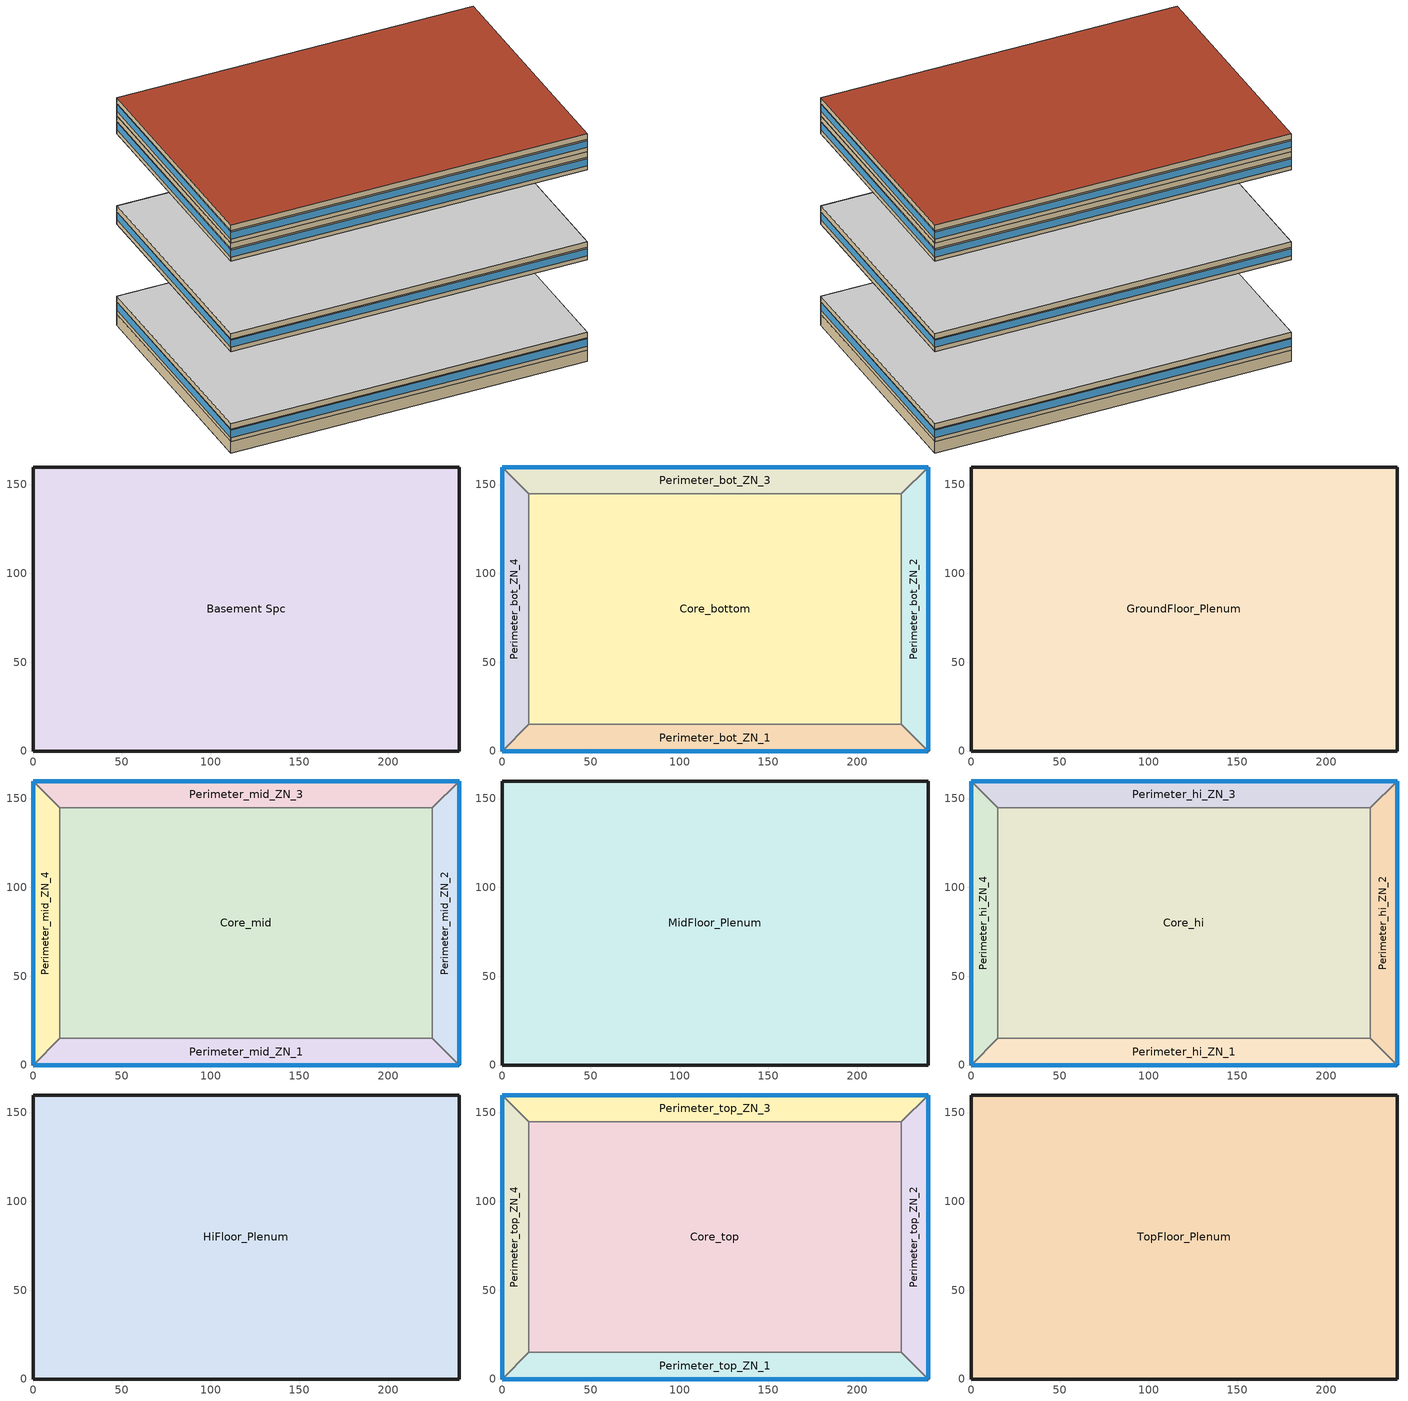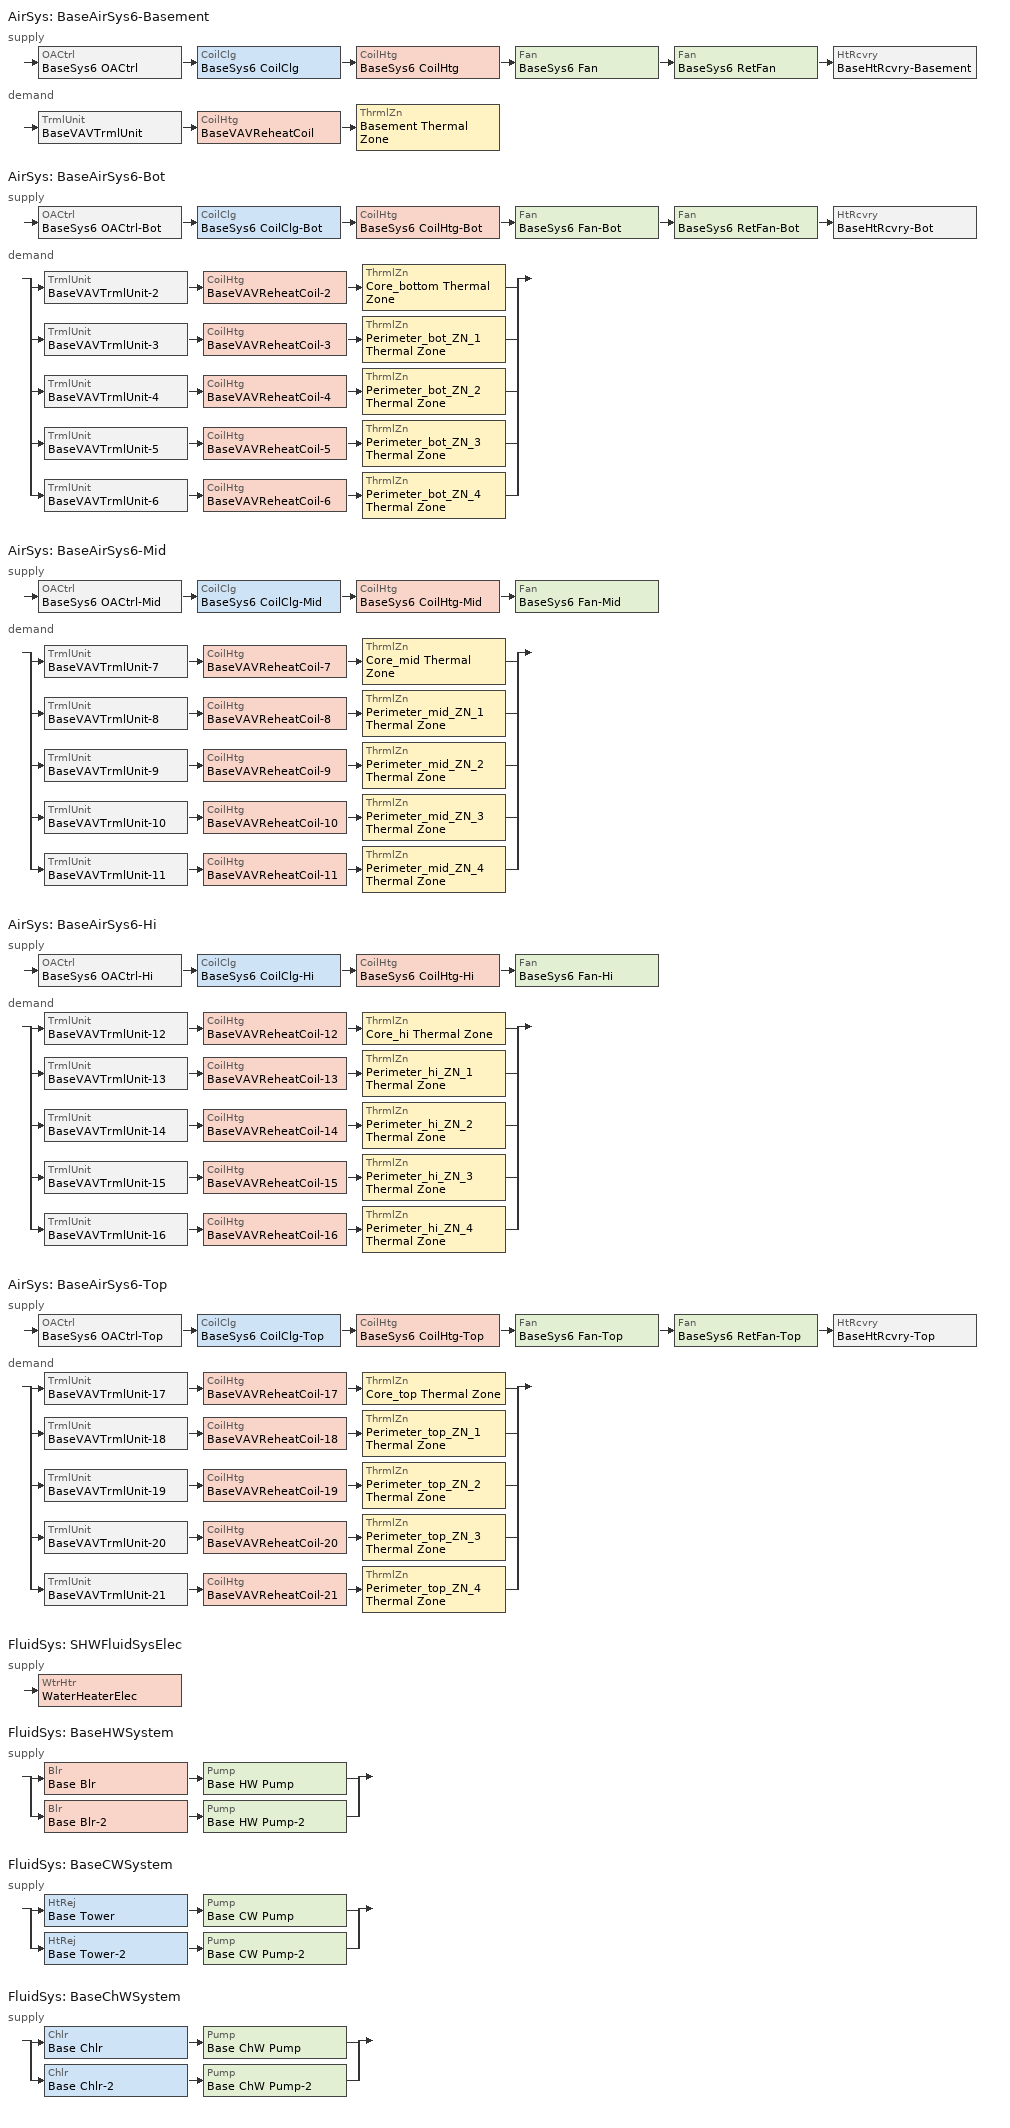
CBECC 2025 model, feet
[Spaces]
Basement Spc
 floor ground (Base_CZ12-SlabOnOrBelowGradeF073): 239.85,159.9 239.85,0 0,0 0,159.9 z-8
 wall ground (Base_CZ12-BelowGradeWallC114): 239.85,0 239.85,159.9 0,159.9 0,0 239.85,0 z-8:0
Core_bottom
 floor to Basement Spc (NACM_Interior Floor): 224.85,144.9 224.85,15 15,15 15,144.9 z0
 wall to Perimeter_bot_ZN_2 (NACM_Interior Wall): 224.85,15 224.85,144.9 z0:9
 wall to Perimeter_bot_ZN_3 (NACM_Interior Wall): 224.85,144.9 15,144.9 z0:9
 wall to Perimeter_bot_ZN_1 (NACM_Interior Wall): 15,15 224.85,15 z0:9
 wall to Perimeter_bot_ZN_4 (NACM_Interior Wall): 15,144.9 15,15 z0:9
Perimeter_bot_ZN_2
 floor to Basement Spc (NACM_Interior Floor): 239.85,159.9 239.85,0 224.85,15 224.85,144.9 z0
 wall outside (Base_CZ12-NonresMetalFrameWallU055): 239.85,0 239.85,159.9 z0:9
 wall to Perimeter_bot_ZN_1 (NACM_Interior Wall): 224.85,15 239.85,0 z0:9
 wall to Perimeter_bot_ZN_3 (NACM_Interior Wall): 239.85,159.9 224.85,144.9 z0:9
 window (Base_AllCZ_FixedWindowU34): 239.85,0.01 239.85,159.89 z3:8.2
Perimeter_bot_ZN_3
 floor to Basement Spc (NACM_Interior Floor): 239.85,159.9 224.85,144.9 15,144.9 0,159.9 z0
 wall outside (Base_CZ12-NonresMetalFrameWallU055): 239.85,159.9 0,159.9 z0:9
 wall to Perimeter_bot_ZN_4 (NACM_Interior Wall): 0,159.9 15,144.9 z0:9
 window (Base_AllCZ_FixedWindowU34): 239.85,159.9 0,159.9 z3:8.2
Perimeter_bot_ZN_1
 floor to Basement Spc (NACM_Interior Floor): 224.85,15 239.85,0 0,0 15,15 z0
 wall outside (Base_CZ12-NonresMetalFrameWallU055): 0,0 239.85,0 z0:9
 wall to Perimeter_bot_ZN_4 (NACM_Interior Wall): 15,15 0,0 z0:9
 window (Base_AllCZ_FixedWindowU34): 0,0 239.85,0 z3:8.2
Perimeter_bot_ZN_4
 floor to Basement Spc (NACM_Interior Floor): 0,159.9 15,144.9 15,15 0,0 z0
 wall outside (Base_CZ12-NonresMetalFrameWallU055): 0,159.9 0,0 z0:9
 window (Base_AllCZ_FixedWindowU34): 0,159.89 0,0.01 z3:8.2
GroundFloor_Plenum
 floor to Core_bottom (NACM_Drop Ceiling): 224.85,144.9 224.85,15 15,15 15,144.9 z9
 floor to Perimeter_bot_ZN_1 (NACM_Drop Ceiling): 224.85,15 239.85,0 0,0 15,15 z9
 floor to Perimeter_bot_ZN_2 (NACM_Drop Ceiling): 239.85,159.9 239.85,0 224.85,15 224.85,144.9 z9
 floor to Perimeter_bot_ZN_3 (NACM_Drop Ceiling): 239.85,159.9 224.85,144.9 15,144.9 0,159.9 z9
 floor to Perimeter_bot_ZN_4 (NACM_Drop Ceiling): 0,159.9 15,144.9 15,15 0,0 z9
 wall outside (Base_CZ12-NonresMetalFrameWallU055): 239.85,0 239.85,159.9 0,159.9 0,0 239.85,0 z9:13
 ceiling inside (Interior Ceiling): 239.85,0 239.85,159.9 0,159.9 0,0 z13
Core_mid
 floor inside (NACM_Interior Floor): 224.85,144.9 224.85,15 15,15 15,144.9 z65
 wall to Perimeter_mid_ZN_2 (NACM_Interior Wall): 224.85,15 224.85,144.9 z65:74
 wall to Perimeter_mid_ZN_3 (NACM_Interior Wall): 224.85,144.9 15,144.9 z65:74
 wall to Perimeter_mid_ZN_1 (NACM_Interior Wall): 15,15 224.85,15 z65:74
 wall to Perimeter_mid_ZN_4 (NACM_Interior Wall): 15,144.9 15,15 z65:74
Perimeter_mid_ZN_2
 floor inside (NACM_Interior Floor): 239.85,159.9 239.85,0 224.85,15 224.85,144.9 z65
 wall outside (Base_CZ12-NonresMetalFrameWallU055): 239.85,0 239.85,159.9 z65:74
 wall to Perimeter_mid_ZN_1 (NACM_Interior Wall): 224.85,15 239.85,0 z65:74
 wall to Perimeter_mid_ZN_3 (NACM_Interior Wall): 239.85,159.9 224.85,144.9 z65:74
 window (Base_AllCZ_FixedWindowU34): 239.85,0.01 239.85,159.89 z68:73
Perimeter_mid_ZN_3
 floor inside (NACM_Interior Floor): 239.85,159.9 224.85,144.9 15,144.9 0,159.9 z65
 wall outside (Base_CZ12-NonresMetalFrameWallU055): 239.85,159.9 0,159.9 z65:74
 wall to Perimeter_mid_ZN_4 (NACM_Interior Wall): 0,159.9 15,144.9 z65:74
 window (Base_AllCZ_FixedWindowU34): 239.85,159.9 0,159.9 z68:73
Perimeter_mid_ZN_1
 floor inside (NACM_Interior Floor): 224.85,15 239.85,0 0,0 15,15 z65
 wall outside (Base_CZ12-NonresMetalFrameWallU055): 0,0 239.85,0 z65:74
 wall to Perimeter_mid_ZN_4 (NACM_Interior Wall): 15,15 0,0 z65:74
 window (Base_AllCZ_FixedWindowU34): 0,0 239.85,0 z68:73
Perimeter_mid_ZN_4
 floor inside (NACM_Interior Floor): 0,159.9 15,144.9 15,15 0,0 z65
 wall outside (Base_CZ12-NonresMetalFrameWallU055): 0,159.9 0,0 z65:74
 window (Base_AllCZ_FixedWindowU34): 0,159.89 0,0.01 z68:73
MidFloor_Plenum
 floor to Core_mid (NACM_Drop Ceiling): 224.85,144.9 224.85,15 15,15 15,144.9 z74
 floor to Perimeter_mid_ZN_1 (NACM_Drop Ceiling): 224.85,15 239.85,0 0,0 15,15 z74
 floor to Perimeter_mid_ZN_2 (NACM_Drop Ceiling): 239.85,159.9 239.85,0 224.85,15 224.85,144.9 z74
 floor to Perimeter_mid_ZN_3 (NACM_Drop Ceiling): 239.85,159.9 224.85,144.9 15,144.9 0,159.9 z74
 floor to Perimeter_mid_ZN_4 (NACM_Drop Ceiling): 0,159.9 15,144.9 15,15 0,0 z74
 wall outside (Base_CZ12-NonresMetalFrameWallU055): 239.85,0 239.85,159.9 0,159.9 0,0 239.85,0 z74:78
 ceiling inside (Interior Ceiling): 239.85,0 239.85,159.9 0,159.9 0,0 z78
Core_hi
 floor inside (NACM_Interior Floor): 224.85,144.9 224.85,15 15,15 15,144.9 z130
 wall to Perimeter_hi_ZN_2 (NACM_Interior Wall): 224.85,15 224.85,144.9 z130:139
 wall to Perimeter_hi_ZN_3 (NACM_Interior Wall): 224.85,144.9 15,144.9 z130:139
 wall to Perimeter_hi_ZN_1 (NACM_Interior Wall): 15,15 224.85,15 z130:139
 wall to Perimeter_hi_ZN_4 (NACM_Interior Wall): 15,144.9 15,15 z130:139
Perimeter_hi_ZN_2
 floor inside (NACM_Interior Floor): 239.85,159.9 239.85,0 224.85,15 224.85,144.9 z130
 wall outside (Base_CZ12-NonresMetalFrameWallU055): 239.85,0 239.85,159.9 z130:139
 wall to Perimeter_hi_ZN_1 (NACM_Interior Wall): 224.85,15 239.85,0 z130:139
 wall to Perimeter_hi_ZN_3 (NACM_Interior Wall): 239.85,159.9 224.85,144.9 z130:139
 window (Base_AllCZ_FixedWindowU34): 239.85,0.01 239.85,159.89 z133:138
Perimeter_hi_ZN_3
 floor inside (NACM_Interior Floor): 239.85,159.9 224.85,144.9 15,144.9 0,159.9 z130
 wall outside (Base_CZ12-NonresMetalFrameWallU055): 239.85,159.9 0,159.9 z130:139
 wall to Perimeter_hi_ZN_4 (NACM_Interior Wall): 0,159.9 15,144.9 z130:139
 window (Base_AllCZ_FixedWindowU34): 239.85,159.9 0,159.9 z133:138
Perimeter_hi_ZN_1
 floor inside (NACM_Interior Floor): 224.85,15 239.85,0 0,0 15,15 z130
 wall outside (Base_CZ12-NonresMetalFrameWallU055): 0,0 239.85,0 z130:139
 wall to Perimeter_hi_ZN_4 (NACM_Interior Wall): 15,15 0,0 z130:139
 window (Base_AllCZ_FixedWindowU34): 0,0 239.85,0 z133:138
Perimeter_hi_ZN_4
 floor inside (NACM_Interior Floor): 0,159.9 15,144.9 15,15 0,0 z130
 wall outside (Base_CZ12-NonresMetalFrameWallU055): 0,159.9 0,0 z130:139
 window (Base_AllCZ_FixedWindowU34): 0,159.89 0,0.01 z133:138
HiFloor_Plenum
 floor to Core_hi (NACM_Drop Ceiling): 224.85,144.9 224.85,15 15,15 15,144.9 z139
 floor to Perimeter_hi_ZN_1 (NACM_Drop Ceiling): 224.85,15 239.85,0 0,0 15,15 z139
 floor to Perimeter_hi_ZN_2 (NACM_Drop Ceiling): 239.85,159.9 239.85,0 224.85,15 224.85,144.9 z139
 floor to Perimeter_hi_ZN_3 (NACM_Drop Ceiling): 239.85,159.9 224.85,144.9 15,144.9 0,159.9 z139
 floor to Perimeter_hi_ZN_4 (NACM_Drop Ceiling): 0,159.9 15,144.9 15,15 0,0 z139
 wall outside (Base_CZ12-NonresMetalFrameWallU055): 239.85,0 239.85,159.9 0,159.9 0,0 239.85,0 z139:143
 ceiling inside (Interior Ceiling): 239.85,0 239.85,159.9 0,159.9 0,0 z143
Core_top
 floor inside (NACM_Interior Floor): 224.85,144.9 224.85,15 15,15 15,144.9 z143
 wall to Perimeter_top_ZN_2 (NACM_Interior Wall): 224.85,15 224.85,144.9 z143:152
 wall to Perimeter_top_ZN_3 (NACM_Interior Wall): 224.85,144.9 15,144.9 z143:152
 wall to Perimeter_top_ZN_1 (NACM_Interior Wall): 15,15 224.85,15 z143:152
 wall to Perimeter_top_ZN_4 (NACM_Interior Wall): 15,144.9 15,15 z143:152
Perimeter_top_ZN_2
 floor inside (NACM_Interior Floor): 239.85,159.9 239.85,0 224.85,15 224.85,144.9 z143
 wall outside (Base_CZ12-NonresMetalFrameWallU055): 239.85,0 239.85,159.9 z143:152
 wall to Perimeter_top_ZN_1 (NACM_Interior Wall): 224.85,15 239.85,0 z143:152
 wall to Perimeter_top_ZN_3 (NACM_Interior Wall): 239.85,159.9 224.85,144.9 z143:152
 window (Base_AllCZ_FixedWindowU34): 239.85,0.01 239.85,159.89 z146:151
Perimeter_top_ZN_3
 floor inside (NACM_Interior Floor): 239.85,159.9 224.85,144.9 15,144.9 0,159.9 z143
 wall outside (Base_CZ12-NonresMetalFrameWallU055): 239.85,159.9 0,159.9 z143:152
 wall to Perimeter_top_ZN_4 (NACM_Interior Wall): 0,159.9 15,144.9 z143:152
 window (Base_AllCZ_FixedWindowU34): 239.85,159.9 0,159.9 z146:151
Perimeter_top_ZN_1
 floor inside (NACM_Interior Floor): 224.85,15 239.85,0 0,0 15,15 z143
 wall outside (Base_CZ12-NonresMetalFrameWallU055): 0,0 239.85,0 z143:152
 wall to Perimeter_top_ZN_4 (NACM_Interior Wall): 15,15 0,0 z143:152
 window (Base_AllCZ_FixedWindowU34): 0,0 239.85,0 z146:151
Perimeter_top_ZN_4
 floor inside (NACM_Interior Floor): 0,159.9 15,144.9 15,15 0,0 z143
 wall outside (Base_CZ12-NonresMetalFrameWallU055): 0,159.9 0,0 z143:152
 window (Base_AllCZ_FixedWindowU34): 0,159.89 0,0.01 z146:151
TopFloor_Plenum
 floor to Core_top (NACM_Drop Ceiling): 224.85,144.9 224.85,15 15,15 15,144.9 z152
 floor to Perimeter_top_ZN_1 (NACM_Drop Ceiling): 224.85,15 239.85,0 0,0 15,15 z152
 floor to Perimeter_top_ZN_2 (NACM_Drop Ceiling): 239.85,159.9 239.85,0 224.85,15 224.85,144.9 z152
 floor to Perimeter_top_ZN_3 (NACM_Drop Ceiling): 239.85,159.9 224.85,144.9 15,144.9 0,159.9 z152
 floor to Perimeter_top_ZN_4 (NACM_Drop Ceiling): 0,159.9 15,144.9 15,15 0,0 z152
 wall outside (Base_CZ12-NonresMetalFrameWallU055): 239.85,0 239.85,159.9 0,159.9 0,0 239.85,0 z152:156
 roof outside (Base_CZ12-FlatNonresWoodFramingAndOtherRoofU034): 239.85,0 239.85,159.9 0,159.9 0,0 z156
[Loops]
AirSys 'BaseAirSys6-Basement'
 supply: OACtrl 'BaseSys6 OACtrl' > CoilClg 'BaseSys6 CoilClg' > CoilHtg 'BaseSys6 CoilHtg' > Fan 'BaseSys6 Fan' > Fan 'BaseSys6 RetFan' > HtRcvry 'BaseHtRcvry-Basement'
 demand: TrmlUnit 'BaseVAVTrmlUnit' > CoilHtg 'BaseVAVReheatCoil' > ThrmlZn 'Basement Thermal Zone'
AirSys 'BaseAirSys6-Bot'
 supply: OACtrl 'BaseSys6 OACtrl-Bot' > CoilClg 'BaseSys6 CoilClg-Bot' > CoilHtg 'BaseSys6 CoilHtg-Bot' > Fan 'BaseSys6 Fan-Bot' > Fan 'BaseSys6 RetFan-Bot' > HtRcvry 'BaseHtRcvry-Bot'
 demand: split
  | TrmlUnit 'BaseVAVTrmlUnit-2' > CoilHtg 'BaseVAVReheatCoil-2' > ThrmlZn 'Core_bottom Thermal Zone'
  | TrmlUnit 'BaseVAVTrmlUnit-3' > CoilHtg 'BaseVAVReheatCoil-3' > ThrmlZn 'Perimeter_bot_ZN_1 Thermal Zone'
  | TrmlUnit 'BaseVAVTrmlUnit-4' > CoilHtg 'BaseVAVReheatCoil-4' > ThrmlZn 'Perimeter_bot_ZN_2 Thermal Zone'
  | TrmlUnit 'BaseVAVTrmlUnit-5' > CoilHtg 'BaseVAVReheatCoil-5' > ThrmlZn 'Perimeter_bot_ZN_3 Thermal Zone'
  | TrmlUnit 'BaseVAVTrmlUnit-6' > CoilHtg 'BaseVAVReheatCoil-6' > ThrmlZn 'Perimeter_bot_ZN_4 Thermal Zone'
AirSys 'BaseAirSys6-Mid'
 supply: OACtrl 'BaseSys6 OACtrl-Mid' > CoilClg 'BaseSys6 CoilClg-Mid' > CoilHtg 'BaseSys6 CoilHtg-Mid' > Fan 'BaseSys6 Fan-Mid'
 demand: split
  | TrmlUnit 'BaseVAVTrmlUnit-7' > CoilHtg 'BaseVAVReheatCoil-7' > ThrmlZn 'Core_mid Thermal Zone'
  | TrmlUnit 'BaseVAVTrmlUnit-8' > CoilHtg 'BaseVAVReheatCoil-8' > ThrmlZn 'Perimeter_mid_ZN_1 Thermal Zone'
  | TrmlUnit 'BaseVAVTrmlUnit-9' > CoilHtg 'BaseVAVReheatCoil-9' > ThrmlZn 'Perimeter_mid_ZN_2 Thermal Zone'
  | TrmlUnit 'BaseVAVTrmlUnit-10' > CoilHtg 'BaseVAVReheatCoil-10' > ThrmlZn 'Perimeter_mid_ZN_3 Thermal Zone'
  | TrmlUnit 'BaseVAVTrmlUnit-11' > CoilHtg 'BaseVAVReheatCoil-11' > ThrmlZn 'Perimeter_mid_ZN_4 Thermal Zone'
AirSys 'BaseAirSys6-Hi'
 supply: OACtrl 'BaseSys6 OACtrl-Hi' > CoilClg 'BaseSys6 CoilClg-Hi' > CoilHtg 'BaseSys6 CoilHtg-Hi' > Fan 'BaseSys6 Fan-Hi'
 demand: split
  | TrmlUnit 'BaseVAVTrmlUnit-12' > CoilHtg 'BaseVAVReheatCoil-12' > ThrmlZn 'Core_hi Thermal Zone'
  | TrmlUnit 'BaseVAVTrmlUnit-13' > CoilHtg 'BaseVAVReheatCoil-13' > ThrmlZn 'Perimeter_hi_ZN_1 Thermal Zone'
  | TrmlUnit 'BaseVAVTrmlUnit-14' > CoilHtg 'BaseVAVReheatCoil-14' > ThrmlZn 'Perimeter_hi_ZN_2 Thermal Zone'
  | TrmlUnit 'BaseVAVTrmlUnit-15' > CoilHtg 'BaseVAVReheatCoil-15' > ThrmlZn 'Perimeter_hi_ZN_3 Thermal Zone'
  | TrmlUnit 'BaseVAVTrmlUnit-16' > CoilHtg 'BaseVAVReheatCoil-16' > ThrmlZn 'Perimeter_hi_ZN_4 Thermal Zone'
AirSys 'BaseAirSys6-Top'
 supply: OACtrl 'BaseSys6 OACtrl-Top' > CoilClg 'BaseSys6 CoilClg-Top' > CoilHtg 'BaseSys6 CoilHtg-Top' > Fan 'BaseSys6 Fan-Top' > Fan 'BaseSys6 RetFan-Top' > HtRcvry 'BaseHtRcvry-Top'
 demand: split
  | TrmlUnit 'BaseVAVTrmlUnit-17' > CoilHtg 'BaseVAVReheatCoil-17' > ThrmlZn 'Core_top Thermal Zone'
  | TrmlUnit 'BaseVAVTrmlUnit-18' > CoilHtg 'BaseVAVReheatCoil-18' > ThrmlZn 'Perimeter_top_ZN_1 Thermal Zone'
  | TrmlUnit 'BaseVAVTrmlUnit-19' > CoilHtg 'BaseVAVReheatCoil-19' > ThrmlZn 'Perimeter_top_ZN_2 Thermal Zone'
  | TrmlUnit 'BaseVAVTrmlUnit-20' > CoilHtg 'BaseVAVReheatCoil-20' > ThrmlZn 'Perimeter_top_ZN_3 Thermal Zone'
  | TrmlUnit 'BaseVAVTrmlUnit-21' > CoilHtg 'BaseVAVReheatCoil-21' > ThrmlZn 'Perimeter_top_ZN_4 Thermal Zone'
FluidSys 'SHWFluidSysElec'
 supply: WtrHtr 'WaterHeaterElec'
FluidSys 'BaseHWSystem'
 supply: split
  | Blr 'Base Blr' > Pump 'Base HW Pump'
  | Blr 'Base Blr-2' > Pump 'Base HW Pump-2'
FluidSys 'BaseCWSystem'
 supply: split
  | HtRej 'Base Tower' > Pump 'Base CW Pump'
  | HtRej 'Base Tower-2' > Pump 'Base CW Pump-2'
FluidSys 'BaseChWSystem'
 supply: split
  | Chlr 'Base Chlr' > Pump 'Base ChW Pump'
  | Chlr 'Base Chlr-2' > Pump 'Base ChW Pump-2'
[Proj]
040012-OffLrg-CECStd22: ZipCode=95814; AnalysisType=Title24Compliance; AirBarrier=Air barrier - not verified
[Bldg]
Large Office: TotStoryCnt=13; AboveGrdStoryCnt=12
[ConsAssm]
Base_CZ12-SlabOnOrBelowGradeF073: CompatibleSurfType=UndergroundFloor; SlabType=UnheatedSlabOnGrade; MatRef[1]=Concrete - 140 lb/ft3 - 6 in.
Base_CZ12-BelowGradeWallC114: CompatibleSurfType=UndergroundWall; MatRef[1]=Concrete - Solid Grout - 115 lb/ft3 - 8 in.
Base_CZ12-NonresMetalFrameWallU055: CompatibleSurfType=ExteriorWall; MatRef[1]=Stucco - 7/8 in.; MatRef[2]=Compliance Insulation R14.60; MatRef[3]=Compliance Insulation R1.41; MatRef[4]=Compliance Insulation R0.02; MatRef[5]=Compliance Insulation R0.02; MatRef[6]=Air - Metal Wall Framing - 16 or 24 in. OC; MatRef[7]=Gypsum Board - 1/2 in.
NACM_Interior Wall: CompatibleSurfType=InteriorWall; MatRef[1]=Gypsum Board - 5/8 in.; MatRef[2]=Air - Metal Wall Framing - 16 or 24 in. OC; MatRef[3]=Gypsum Board - 5/8 in.
Base_CZ12-FlatNonresWoodFramingAndOtherRoofU034: CompatibleSurfType=Roof; MatRef[1]=Metal Standing Seam - 1/16 in.; MatRef[2]=Compliance Insulation R28.63; CRRCInitialRefl=0.63; CRRCAgedRefl=0.63; CRRCInitialEmit=0.75; CRRCAgedEmit=0.75; CRRCProdID=XXXX-XXXX
NACM_Interior Floor: CompatibleSurfType=InteriorFloor; MatRef[1]=Metal Deck - 1/16 in.; MatRef[2]=Concrete - 140 lb/ft3 - 4 in.; MatRef[3]=Carpet - 3/4 in.
NACM_Drop Ceiling: CompatibleSurfType=InteriorFloor; MatRef[1]=Acoustic Tile - 3/4 in.
Interior Ceiling: CompatibleSurfType=Ceiling; MatRef[1]=Acoustic Tile - 3/4 in.
[Mat]
Name | CodeCat | CodeItem
Concrete - 140 lb/ft3 - 6 in. | Concrete | Concrete - 140 lb/ft3 - 6 in.
Concrete - Solid Grout - 115 lb/ft3 - 8 in. | Masonry Units Solid | Concrete - Solid Grout - 115 lb/ft3 - 8 in.
Stucco - 7/8 in. | Plastering Materials | Stucco - 7/8 in.
Air - Metal Wall Framing - 16 or 24 in. OC | Air | Air - Metal Wall Framing - 16 or 24 in. OC
Gypsum Board - 1/2 in. | Bldg Board and Siding | Gypsum Board - 1/2 in.
Gypsum Board - 5/8 in. | Bldg Board and Siding | Gypsum Board - 5/8 in.
Metal Standing Seam - 1/16 in. | Roofing | Metal Standing Seam - 1/16 in.
Compliance Insulation R28.63 | Insulation Board | Compliance Insulation R28.63
Metal Deck - 1/16 in. | Bldg Board and Siding | Metal Deck - 1/16 in.
Concrete - 140 lb/ft3 - 4 in. | Concrete | Concrete - 140 lb/ft3 - 4 in.
Carpet - 3/4 in. | Finish Materials | Carpet - 3/4 in.
Acoustic Tile - 3/4 in. | Finish Materials | Acoustic Tile - 3/4 in.
Compliance Insulation R14.60 | Insulation Board | Compliance Insulation R14.60
Compliance Insulation R1.41 | Insulation Board | Compliance Insulation R1.41
Compliance Insulation R0.02 | Insulation Board | Compliance Insulation R0.02
[FenCons]
Base_AllCZ_FixedWindowU34: FenType=VerticalFenestration; FenProdType=FixedWindow; AssmContext=Manufactured; CertificationMthd=NFRCRated; SHGC=0.22; UFactor=0.34; VT=0.42
[Story]
Name | Mult
Basement; GroundFloor; TopFloor
MidFloor; HiFloor | 5
[Spc]
Name | Story | ThrmlZnRef | Vol | SpcFuncDefaultsRef | SHWFluidSegRef | CondgType | SecSide100PctControlled
Basement Spc | Basement | Basement Thermal Zone | 306899 | Office Mod Defaults | SHWSupplyElec
Core_bottom | GroundFloor | Core_bottom Thermal Zone | 245391 | Office Mod Defaults | SHWSupplyElec
GroundFloor_Plenum | GroundFloor | GroundFloor_Plenum Thermal Zone | 153412 |  |  | Plenum
Perimeter_bot_ZN_1 | GroundFloor | Perimeter_bot_ZN_1 Thermal Zone | 30371.4 | Office Mod Defaults | SHWSupplyElec |  | 1
Perimeter_bot_ZN_2 | GroundFloor | Perimeter_bot_ZN_2 Thermal Zone | 19572.1 | Office Mod Defaults | SHWSupplyElec |  | 1
Perimeter_bot_ZN_3 | GroundFloor | Perimeter_bot_ZN_3 Thermal Zone | 30370.8 | Office Mod Defaults | SHWSupplyElec |  | 1
Perimeter_bot_ZN_4 | GroundFloor | Perimeter_bot_ZN_4 Thermal Zone | 19572.1 | Office Mod Defaults | SHWSupplyElec |  | 1
Core_mid | MidFloor | Core_mid Thermal Zone | 245391 | Office Mod Defaults | SHWSupplyElec
MidFloor_Plenum | MidFloor | MidFloor_Plenum Thermal Zone | 153412 |  |  | Plenum
Perimeter_mid_ZN_1 | MidFloor | Perimeter_mid_ZN_1 Thermal Zone | 30371.4 | Office Mod Defaults | SHWSupplyElec |  | 1
Perimeter_mid_ZN_2 | MidFloor | Perimeter_mid_ZN_2 Thermal Zone | 19572.1 | Office Mod Defaults | SHWSupplyElec |  | 1
Perimeter_mid_ZN_3 | MidFloor | Perimeter_mid_ZN_3 Thermal Zone | 30370.8 | Office Mod Defaults | SHWSupplyElec |  | 1
Perimeter_mid_ZN_4 | MidFloor | Perimeter_mid_ZN_4 Thermal Zone | 19572.1 | Office Mod Defaults | SHWSupplyElec |  | 1
Core_hi | HiFloor | Core_hi Thermal Zone | 245391 | Office Mod Defaults | SHWSupplyElec
HiFloor_Plenum | HiFloor | HiFloor_Plenum Thermal Zone | 153412 |  |  | Plenum
Perimeter_hi_ZN_1 | HiFloor | Perimeter_hi_ZN_1 Thermal Zone | 30371.4 | Office Mod Defaults | SHWSupplyElec |  | 1
Perimeter_hi_ZN_2 | HiFloor | Perimeter_hi_ZN_2 Thermal Zone | 19572.1 | Office Mod Defaults | SHWSupplyElec |  | 1
Perimeter_hi_ZN_3 | HiFloor | Perimeter_hi_ZN_3 Thermal Zone | 30370.8 | Office Mod Defaults | SHWSupplyElec |  | 1
Perimeter_hi_ZN_4 | HiFloor | Perimeter_hi_ZN_4 Thermal Zone | 19572.1 | Office Mod Defaults | SHWSupplyElec |  | 1
Core_top | TopFloor | Core_top Thermal Zone | 245391 | Office Mod Defaults | SHWSupplyElec
Perimeter_top_ZN_1 | TopFloor | Perimeter_top_ZN_1 Thermal Zone | 30371.4 | Office Mod Defaults | SHWSupplyElec |  | 1
Perimeter_top_ZN_2 | TopFloor | Perimeter_top_ZN_2 Thermal Zone | 19572.1 | Office Mod Defaults | SHWSupplyElec |  | 1
Perimeter_top_ZN_3 | TopFloor | Perimeter_top_ZN_3 Thermal Zone | 30370.8 | Office Mod Defaults | SHWSupplyElec |  | 1
Perimeter_top_ZN_4 | TopFloor | Perimeter_top_ZN_4 Thermal Zone | 19572.1 | Office Mod Defaults | SHWSupplyElec |  | 1
TopFloor_Plenum | TopFloor | TopFloor_Plenum Thermal Zone | 153412 |  |  | Plenum
[ThrmlZn]
Name | Type | PriAirCondgSysRef[1]
Basement Thermal Zone | Conditioned | BaseAirSys6-Basement
Core_bottom Thermal Zone; Perimeter_bot_ZN_1 Thermal Zone; Perimeter_bot_ZN_2 Thermal Zone; Perimeter_bot_ZN_3 Thermal Zone; Perimeter_bot_ZN_4 Thermal Zone | Conditioned | BaseAirSys6-Bot
GroundFloor_Plenum Thermal Zone; MidFloor_Plenum Thermal Zone; HiFloor_Plenum Thermal Zone; TopFloor_Plenum Thermal Zone | Plenum
Core_mid Thermal Zone; Perimeter_mid_ZN_1 Thermal Zone; Perimeter_mid_ZN_2 Thermal Zone; Perimeter_mid_ZN_3 Thermal Zone; Perimeter_mid_ZN_4 Thermal Zone | Conditioned | BaseAirSys6-Mid
Core_hi Thermal Zone; Perimeter_hi_ZN_1 Thermal Zone; Perimeter_hi_ZN_2 Thermal Zone; Perimeter_hi_ZN_3 Thermal Zone; Perimeter_hi_ZN_4 Thermal Zone | Conditioned | BaseAirSys6-Hi
Core_top Thermal Zone; Perimeter_top_ZN_1 Thermal Zone; Perimeter_top_ZN_2 Thermal Zone; Perimeter_top_ZN_3 Thermal Zone; Perimeter_top_ZN_4 Thermal Zone | Conditioned | BaseAirSys6-Top
[AirSys] CtrlSysType=DDCToZone; ReheatCtrlMthd=DualMaximum; OptStart=1
Name | Type | ClgCtrl | Cnt | ClRstSupHi | ClRstSupLow
BaseAirSys6-Basement | VAV | WarmestReset
BaseAirSys6-Bot | PVAV | WarmestResetFlowFirst
BaseAirSys6-Mid; BaseAirSys6-Hi | VAV | WarmestResetFlowFirst | 5 | 60 | 55
BaseAirSys6-Top | VAV | WarmestResetFlowFirst |  | 60 | 55
[AirSeg]
Name | Sys | Type
BaseSys6 SupAirSeg | BaseAirSys6-Basement | Supply
BaseSys6 RetAirSeg | BaseAirSys6-Basement
BaseSys6 SupAirSeg-Bot | BaseAirSys6-Bot | Supply
BaseSys6 RetAirSeg-Bot | BaseAirSys6-Bot
BaseSys6 SupAirSeg-Mid | BaseAirSys6-Mid | Supply
BaseSys6 RetAirSeg-Mid | BaseAirSys6-Mid | Return
BaseSys6 SupAirSeg-Hi | BaseAirSys6-Hi | Supply
BaseSys6 RetAirSeg-Hi | BaseAirSys6-Hi
BaseSys6 SupAirSeg-Top | BaseAirSys6-Top | Supply
BaseSys6 RetAirSeg-Top | BaseAirSys6-Top
[CoilClg] Type=ChilledWater; FluidSegInRef=BaseChWPrimSupSeg; FluidSegOutRef=BaseChWPrimRetSeg
Name | Sys
BaseSys6 CoilClg | BaseAirSys6-Basement
BaseSys6 CoilClg-Bot | BaseAirSys6-Bot
BaseSys6 CoilClg-Mid | BaseAirSys6-Mid
BaseSys6 CoilClg-Hi | BaseAirSys6-Hi
BaseSys6 CoilClg-Top | BaseAirSys6-Top
[CoilHtg] Type=HotWater; FluidSegInRef=BaseHWPrimSupSeg; FluidSegOutRef=BaseHWPrimRetSeg
Name | Sys
BaseSys6 CoilHtg; BaseVAVReheatCoil | BaseAirSys6-Basement
BaseSys6 CoilHtg-Bot; BaseVAVReheatCoil-2; BaseVAVReheatCoil-3; BaseVAVReheatCoil-4; BaseVAVReheatCoil-5; BaseVAVReheatCoil-6 | BaseAirSys6-Bot
BaseSys6 CoilHtg-Mid; BaseVAVReheatCoil-7; BaseVAVReheatCoil-8; BaseVAVReheatCoil-9; BaseVAVReheatCoil-10; BaseVAVReheatCoil-11 | BaseAirSys6-Mid
BaseSys6 CoilHtg-Hi; BaseVAVReheatCoil-12; BaseVAVReheatCoil-13; BaseVAVReheatCoil-14; BaseVAVReheatCoil-15; BaseVAVReheatCoil-16 | BaseAirSys6-Hi
BaseSys6 CoilHtg-Top; BaseVAVReheatCoil-17; BaseVAVReheatCoil-18; BaseVAVReheatCoil-19; BaseVAVReheatCoil-20; BaseVAVReheatCoil-21 | BaseAirSys6-Top
[Fan]
Name | Sys | CtrlMthd | PwrIdx
BaseSys6 Fan | BaseAirSys6-Basement | VariableSpeedDrive | 0.5413
BaseSys6 RetFan | BaseAirSys6-Basement |  | 0.5413
BaseSys6 Fan-Bot | BaseAirSys6-Bot | VariableSpeedDrive | 0.5385
BaseSys6 RetFan-Bot | BaseAirSys6-Bot |  | 0.5385
BaseSys6 Fan-Mid | BaseAirSys6-Mid | VariableSpeedDrive
BaseSys6 Fan-Hi | BaseAirSys6-Hi | VariableSpeedDrive
BaseSys6 Fan-Top | BaseAirSys6-Top | VariableSpeedDrive | 0.5367
BaseSys6 RetFan-Top | BaseAirSys6-Top |  | 0.5367
[TrmlUnit] Type=VAVReheatBox
Name | Sys | ZnServedRef | PriAirSegRef
BaseVAVTrmlUnit | BaseAirSys6-Basement | Basement Thermal Zone | BaseSys6 SupAirSeg
BaseVAVTrmlUnit-2 | BaseAirSys6-Bot | Core_bottom Thermal Zone | BaseSys6 SupAirSeg-Bot
BaseVAVTrmlUnit-3 | BaseAirSys6-Bot | Perimeter_bot_ZN_1 Thermal Zone | BaseSys6 SupAirSeg-Bot
BaseVAVTrmlUnit-4 | BaseAirSys6-Bot | Perimeter_bot_ZN_2 Thermal Zone | BaseSys6 SupAirSeg-Bot
BaseVAVTrmlUnit-5 | BaseAirSys6-Bot | Perimeter_bot_ZN_3 Thermal Zone | BaseSys6 SupAirSeg-Bot
BaseVAVTrmlUnit-6 | BaseAirSys6-Bot | Perimeter_bot_ZN_4 Thermal Zone | BaseSys6 SupAirSeg-Bot
BaseVAVTrmlUnit-7 | BaseAirSys6-Mid | Core_mid Thermal Zone | BaseSys6 SupAirSeg-Mid
BaseVAVTrmlUnit-8 | BaseAirSys6-Mid | Perimeter_mid_ZN_1 Thermal Zone | BaseSys6 SupAirSeg-Mid
BaseVAVTrmlUnit-9 | BaseAirSys6-Mid | Perimeter_mid_ZN_2 Thermal Zone | BaseSys6 SupAirSeg-Mid
BaseVAVTrmlUnit-10 | BaseAirSys6-Mid | Perimeter_mid_ZN_3 Thermal Zone | BaseSys6 SupAirSeg-Mid
BaseVAVTrmlUnit-11 | BaseAirSys6-Mid | Perimeter_mid_ZN_4 Thermal Zone | BaseSys6 SupAirSeg-Mid
BaseVAVTrmlUnit-12 | BaseAirSys6-Hi | Core_hi Thermal Zone | BaseSys6 SupAirSeg-Hi
BaseVAVTrmlUnit-13 | BaseAirSys6-Hi | Perimeter_hi_ZN_1 Thermal Zone | BaseSys6 SupAirSeg-Hi
BaseVAVTrmlUnit-14 | BaseAirSys6-Hi | Perimeter_hi_ZN_2 Thermal Zone | BaseSys6 SupAirSeg-Hi
BaseVAVTrmlUnit-15 | BaseAirSys6-Hi | Perimeter_hi_ZN_3 Thermal Zone | BaseSys6 SupAirSeg-Hi
BaseVAVTrmlUnit-16 | BaseAirSys6-Hi | Perimeter_hi_ZN_4 Thermal Zone | BaseSys6 SupAirSeg-Hi
BaseVAVTrmlUnit-17 | BaseAirSys6-Top | Core_top Thermal Zone | BaseSys6 SupAirSeg-Top
BaseVAVTrmlUnit-18 | BaseAirSys6-Top | Perimeter_top_ZN_1 Thermal Zone | BaseSys6 SupAirSeg-Top
BaseVAVTrmlUnit-19 | BaseAirSys6-Top | Perimeter_top_ZN_2 Thermal Zone | BaseSys6 SupAirSeg-Top
BaseVAVTrmlUnit-20 | BaseAirSys6-Top | Perimeter_top_ZN_3 Thermal Zone | BaseSys6 SupAirSeg-Top
BaseVAVTrmlUnit-21 | BaseAirSys6-Top | Perimeter_top_ZN_4 Thermal Zone | BaseSys6 SupAirSeg-Top
[OACtrl] EconoCtrlMthd=FixedDryBulb; EconoIntegration=Integrated; EconoHiTempLockout=75
Name | Sys | AirSegSupRef | AirSegRetRef
BaseSys6 OACtrl | BaseAirSys6-Basement | BaseSys6 SupAirSeg | BaseSys6 RetAirSeg
BaseSys6 OACtrl-Bot | BaseAirSys6-Bot | BaseSys6 SupAirSeg-Bot | BaseSys6 RetAirSeg-Bot
BaseSys6 OACtrl-Mid | BaseAirSys6-Mid | BaseSys6 SupAirSeg-Mid | BaseSys6 RetAirSeg-Mid
BaseSys6 OACtrl-Hi | BaseAirSys6-Hi | BaseSys6 SupAirSeg-Hi | BaseSys6 RetAirSeg-Hi
BaseSys6 OACtrl-Top | BaseAirSys6-Top | BaseSys6 SupAirSeg-Top | BaseSys6 RetAirSeg-Top
[HtRcvry]
Name | Sys
BaseHtRcvry-Basement | BaseAirSys6-Basement
BaseHtRcvry-Bot | BaseAirSys6-Bot
BaseHtRcvry-Top | BaseAirSys6-Top
[FluidSys]
SHWFluidSysElec: Type=ServiceHotWater
BaseHWSystem: Type=HotWater; DsgnSupWtrTemp=160; DsgnSupWtrDelT=40; CtrlType=DDC; FixedSupTemp=160
BaseCWSystem: Type=CondenserWater; CtrlType=DDC; FixedSupTemp=70
BaseChWSystem: Type=ChilledWater; CtrlType=DDC; TempCtrl=OutsideAirReset; RstSupHi=54; RstSupLow=44; RstOutdrHi=60; RstOutdrLow=80
[FluidSeg]
Name | Sys | Type | Src
SHWSupplyElec | SHWFluidSysElec | PrimarySupply
SHWMakeupElec | SHWFluidSysElec | MakeupFluid | MunicipalWater
BaseHWPrimSupSeg | BaseHWSystem | PrimarySupply
BaseHWPrimRetSeg | BaseHWSystem | PrimaryReturn
BaseCWPrimSupSeg | BaseCWSystem | PrimarySupply
BaseCWPrimRetSeg | BaseCWSystem | PrimaryReturn
BaseChWPrimSupSeg | BaseChWSystem | PrimarySupply
BaseChWPrimRetSeg | BaseChWSystem | PrimaryReturn
[WtrHtr]
WaterHeaterElec: Sys=SHWFluidSysElec; FluidSegOutRef=SHWSupplyElec; FluidSegMakeupRef=SHWMakeupElec; FuelSrc=Electricity
[Blr] Sys=BaseHWSystem; Type=HotWater; FuelSrc=Gas; DraftType=Condensing; FluidSegInRef=BaseHWPrimRetSeg; FluidSegOutRef=BaseHWPrimSupSeg; EntTempDsgn=120; LvgTempDsgn=160; CapRtd=3.09889e+06; ThrmlEff=0.835
Base Blr; Base Blr-2
[Pump]
Name | Sys | SpdCtrl | OperCtrl
Base HW Pump | BaseHWSystem | VariableSpeed
Base HW Pump-2 | BaseHWSystem | VariableSpeed | OnDemand
Base CW Pump; Base CW Pump-2 | BaseCWSystem | ConstantSpeed | OnDemand
Base ChW Pump; Base ChW Pump-2 | BaseChWSystem | VariableSpeed | OnDemand
[HtRej] Sys=BaseCWSystem; Type=OpenTower; ModCtrl=VariableSpeedDrive; FluidSegInRef=BaseCWPrimRetSeg; FluidSegOutRef=BaseCWPrimSupSeg; CapRtd=6.09172e+06
Base Tower; Base Tower-2
[Chlr] Sys=BaseChWSystem; Type=Centrifugal; FuelSrc=Electric; CndsrType=Fluid; CndsrFluidSegInRef=BaseCWPrimSupSeg; CndsrFluidSegOutRef=BaseCWPrimRetSeg; EvapFluidSegInRef=BaseChWPrimRetSeg; EvapFluidSegOutRef=BaseChWPrimSupSeg; CapRtd=5.2229e+06; KwPerTon=0.585; IPLVKwPerTon=0.38
Base Chlr; Base Chlr-2
[SpcFuncDefaults]
Office Mod Defaults: SpcFunc=Office Area (>250 square feet)
[PVArray]
T24 PVArray: DCSysSize=1560.58
[Batt]
T24 Batt: MaxCap=949.5; MaxChrgPwr=225.52; MaxDschrgPwr=225.52
